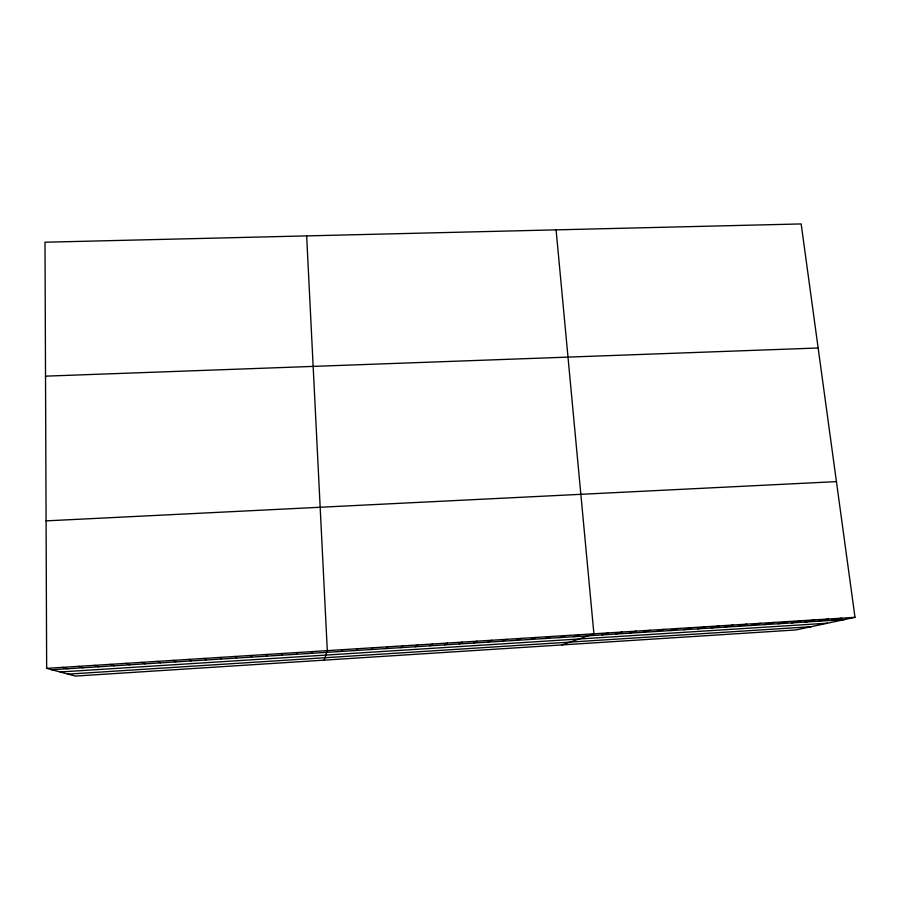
<?xml version="1.0" encoding="UTF-8"?>
<svg xmlns="http://www.w3.org/2000/svg" width="900" height="900" viewBox="0 0 900 900"><rect width="100%" height="100%" fill="white"/><g stroke="black" fill="none" stroke-linecap="round" stroke-linejoin="round"><path stroke-width="1.35" d="M311.839 653.288L312.098 651.6M324.169 660.139L327.308 650.644L306.652 235.89M341.618 651.398L342.473 649.688M356.445 650.464L357.604 648.731M371.228 649.53L372.69 647.775M385.976 648.596L387.731 646.83M400.68 647.663L402.728 645.885M415.35 646.729L417.679 644.94M429.964 645.806L432.596 643.995M444.555 644.884L447.469 643.05M459.09 643.961L462.296 642.116M473.603 643.05L477.09 641.183M488.059 642.127L491.827 640.249M502.481 641.216L506.543 639.326M516.87 640.305L521.201 638.404M531.214 639.394L535.826 637.47M545.512 638.494L550.406 636.559M559.789 637.594L564.952 635.636M574.009 636.694L579.454 634.725M561.904 644.918L593.91 633.803L556.087 229.86M602.01 634.916L607.995 632.914M615.791 634.039L622.024 632.036M629.528 633.173L636.03 631.148M643.23 632.306L649.991 630.27M656.887 631.44L663.919 629.381M670.523 630.574L677.801 628.515M684.113 629.719L691.65 627.637M697.669 628.864L705.465 626.76M711.191 628.009L719.246 625.894M724.68 627.154L732.982 625.028M738.135 626.299L746.685 624.161M751.556 625.444L760.354 623.295M764.933 624.6L773.977 622.44M778.275 623.756L787.579 621.574M791.595 622.913L801.135 620.719M804.87 622.069L814.646 619.864M818.111 621.236L828.135 619.02M831.319 620.404L841.59 618.165M855 617.321L795.994 629.933L75.353 676.069L46.654 668.363L45 242.224L801.169 223.931L855 617.321L46.654 668.363M51.806 669.746L844.492 619.571M60.109 671.974L827.471 623.205M68.096 674.123L811.012 626.726M46.08 520.875L836.438 481.624M45.517 376.155L818.145 347.996M62.64 667.361L67.455 668.756M78.57 666.349L83.047 667.766M94.455 665.347L98.606 666.788M110.295 664.346L114.12 665.798M126.09 663.345L129.589 664.819M141.84 662.355L145.013 663.851M157.534 661.365L160.391 662.873M173.194 660.375L175.736 661.905M188.809 659.385L191.025 660.938M204.368 658.406L206.28 659.97M219.893 657.428L221.479 659.002M235.373 656.449L236.644 658.046M250.808 655.47L251.775 657.09M266.186 654.502L266.85 656.134M281.531 653.535L281.891 655.178M296.831 652.567L296.876 654.232"/></g></svg>
